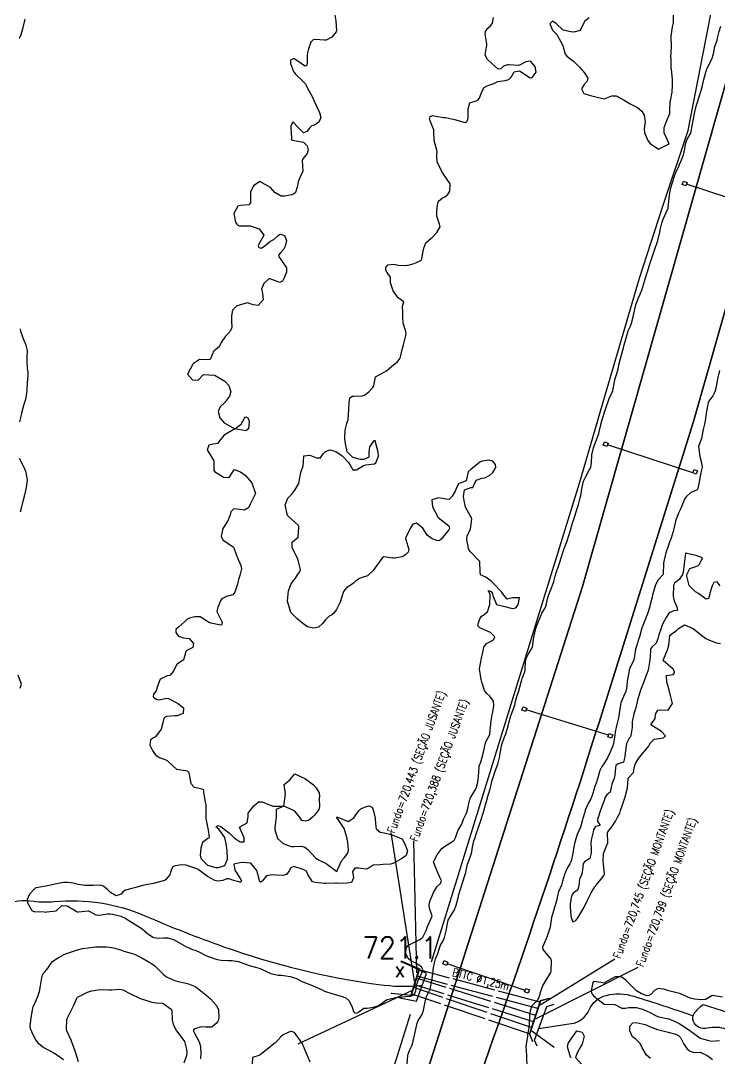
# Model space of a CAD drawing. Header units: metres. Extents: x 318500 to 325275, y 7408834 to 7428799.
# Drawn here: x 321694.6 to 321824.4, y 7416409.9 to 7416602.7 of the extents above; entities that cross this region are included whole.
import ezdxf
from ezdxf.enums import TextEntityAlignment as Align

# ---------------------------------------------------------------- set-up
doc = ezdxf.new("R2010")
doc.units = ezdxf.units.M
doc.header["$MEASUREMENT"] = 0
doc.linetypes.add('CONTINUO', pattern=[0])
doc.linetypes.add('TRACEJADO', pattern=[8.7, 8, -0.7])
for name, color, linetype in [('ALA', 45, 'Continuous'), ('BUEIRO', 151, 'Continuous'), ('Curvas de Nivel 1m', 11, 'Continuous'), ('Divisas', 45, 'Continuous'), ('Hidrografia', 140, 'Continuous'), ('Linha Férrea', 20, 'Continuous'), ('Pontes_Viadutos_Tubos', 190, 'Continuous'), ('Pontos Cotados', 45, 'Continuous'), ('Pórticos', 45, 'Continuous'), ('TEXTO', 45, 'Continuous')]:
    doc.layers.add(name, color=color, linetype=linetype)
doc.styles.add('ROMANS', font='romans', dxfattribs={"height": 0.2})
doc.styles.add('Style-STANDARD', font='STANDARD.shx')

# ---------------------------------------------------------------- blocks, each defined once
blk = doc.blocks.new('ELVTXT_22')
at = {"layer": 'Pontos Cotados', "linetype": 'Continuous', "style": 'Style-STANDARD'}
for s, height, p in [('721.1', 4, (0, 4)), ('x', 3, (0, 0))]:
    blk.add_text(s, height=height, dxfattribs=at).set_placement(p, align=Align.MIDDLE_CENTER)

msp = doc.modelspace()

# ---------------------------------------------------------------- linework, layer by layer
at = {"layer": 'ALA', "linetype": 'CONTINUO'}
for points in [[(321765.27, 7416427.96, 721.95), (321765.26, 7416427.9, 720.43), (321768.57, 7416426.48, 720.5)], [(321768.69, 7416426.5, 723.03), (321765.27, 7416427.96, 721.95)], [(321763.46, 7416421.95, 721.97), (321763.53, 7416422.02, 720.44), (321767.11, 7416421.63, 720.5)], [(321767.18, 7416421.54, 723.03), (321763.46, 7416421.95, 721.97)], [(321791.21, 7416420.64, 722.79), (321792.8, 7416421.05, 722.12)], [(321792.8, 7416421.05, 722.12), (321792.81, 7416421.01, 720.94), (321791.26, 7416420.58, 721)], [(321789.13, 7416414.35, 722.74), (321789.7, 7416413.02, 722.16)], [(321789.7, 7416413.02, 722.16), (321789.72, 7416413.17, 720.93), (321789.21, 7416414.37, 720.93)]]:
    msp.add_polyline3d(points, dxfattribs=at)
at = {"layer": 'BUEIRO', "linetype": 'TRACEJADO', "flags": 128}
for points in [[(321791.1, 7416420.31), (321768.63, 7416426.33)], [(321790.29, 7416417.87), (321768.16, 7416424.77)], [(321790.71, 7416419.13), (321768.27, 7416425.13)], [(321789.54, 7416415.59), (321767.63, 7416423.03)], [(321789.9, 7416416.68), (321767.8, 7416423.57)], [(321789.15, 7416414.41), (321767.27, 7416421.83)]]:
    msp.add_lwpolyline(points, dxfattribs=at)
at = {"layer": 'BUEIRO', "linetype": 'CONTINUO'}
for points in [[(321768.69, 7416426.5, 723.03), (321768.57, 7416426.48, 720.5), (321767.11, 7416421.63, 720.5), (321767.18, 7416421.54, 723.03)], [(321768.69, 7416426.5, 723.03), (321767.18, 7416421.54, 723.03)], [(321789.13, 7416414.35, 722.74), (321791.21, 7416420.64, 722.79)], [(321789.13, 7416414.35, 722.74), (321789.21, 7416414.37, 720.93), (321791.26, 7416420.58, 721), (321791.21, 7416420.64, 722.79)]]:
    msp.add_polyline3d(points, dxfattribs=at)
at = {"layer": 'Curvas de Nivel 1m', "flags": 128}
for points, elevation in [([(321752.93, 7416604.15), (321753.18, 7416602.65), (321753.26, 7416600.78), (321753.23, 7416600.65), (321752.39, 7416599.64), (321751.37, 7416599.08), (321750.99, 7416599.05), (321749.37, 7416599.2), (321748.96, 7416599.11), (321748.53, 7416598.71), (321748.08, 7416597.45), (321747.9, 7416596.72), (321747.83, 7416596.22), (321747.83, 7416594.72), (321747.72, 7416594.3), (321747.3, 7416594.29), (321746.68, 7416594.74), (321745.32, 7416595.65), (321744.73, 7416595.35), (321744.73, 7416594.76), (321745.29, 7416593.28), (321745.64, 7416592.75), (321747.26, 7416591.2), (321747.51, 7416590.98), (321747.63, 7416590.72), (321747.92, 7416590.05), (321748.66, 7416588.71), (321749.21, 7416587.62), (321749.64, 7416586.69), (321750.13, 7416585.63), (321750.35, 7416584.68), (321750.01, 7416583.85), (321749.16, 7416583.29), (321748.71, 7416583.15), (321748.28, 7416582.71), (321747.76, 7416582.1), (321747.14, 7416581.88), (321746.25, 7416582.74), (321745.17, 7416583.9), (321744.8, 7416583.11), (321744.8, 7416582.76), (321744.94, 7416580.93), (321744.92, 7416580.75), (321744.93, 7416580.56), (321745.12, 7416580.49), (321745.43, 7416580.44), (321747.11, 7416580.1), (321747.84, 7416579.45), (321747.99, 7416578.72), (321747.82, 7416577.99), (321747.08, 7416577.11), (321746.93, 7416576.88), (321746.92, 7416576.73), (321747.04, 7416574.73), (321746.38, 7416573.39), (321746.18, 7416572.74), (321745.97, 7416571.77), (321745.68, 7416570.74), (321745.3, 7416570.43), (321744.98, 7416570.36), (321743.65, 7416570.09), (321742.98, 7416570.11), (321741.81, 7416570.79), (321741, 7416571.72), (321739.02, 7416572.83), (321737.84, 7416572.02), (321737.29, 7416570.86), (321737.29, 7416570.55), (321737.27, 7416568.86), (321736.96, 7416568.45), (321735.46, 7416568.37), (321734.95, 7416568.2), (321734.19, 7416566.89), (321734.52, 7416565.28), (321734.74, 7416564.88), (321734.91, 7416564.67), (321735.2, 7416564.58), (321736.91, 7416564.57), (321737.21, 7416564.55), (321738.9, 7416564.01), (321739.74, 7416562.82), (321738.86, 7416561.18), (321738.71, 7416560.83), (321738.86, 7416560.56), (321739.28, 7416560.4), (321739.89, 7416560.81), (321740.87, 7416561.65), (321741.62, 7416562.04), (321742.41, 7416562.78), (321742.7, 7416562.97), (321742.88, 7416563), (321743.58, 7416562.77), (321743.98, 7416561.87), (321743.71, 7416560.77), (321743.43, 7416560.19), (321742.84, 7416559.54), (321742.49, 7416559.12), (321742.62, 7416558.78), (321742.83, 7416558.52), (321743.99, 7416556.76), (321743.97, 7416555.94), (321743.48, 7416554.77), (321743.26, 7416554.28), (321742.77, 7416554.05), (321740.78, 7416554.8), (321739.75, 7416553.83), (321739.32, 7416552.82), (321739.52, 7416552.04), (321739.65, 7416550.82), (321738.71, 7416549.78), (321737.78, 7416549.92), (321736.71, 7416550.27), (321735.64, 7416549.94), (321734.71, 7416549.64), (321733.95, 7416548.89), (321733.73, 7416547.85), (321733.79, 7416546.89), (321733.83, 7416545.71), (321733.47, 7416544.9), (321732.63, 7416544.07), (321731.86, 7416542.92), (321731.45, 7416542.09), (321730.6, 7416541.41), (321730.35, 7416541.19), (321730.27, 7416540.94), (321729.79, 7416539.73), (321728.57, 7416539.7), (321727.82, 7416539.72), (321726.7, 7416538.99), (321726.56, 7416538.85), (321725.61, 7416537), (321726.52, 7416535.98), (321727.59, 7416535.91), (321728.54, 7416536.96), (321730.54, 7416536.8), (321730.74, 7416536.74), (321732.52, 7416535.74), (321733.29, 7416534.9), (321733.63, 7416533.76), (321733.41, 7416532.9), (321732.47, 7416531.67), (321731.65, 7416530.92), (321731.28, 7416530.1), (321731.62, 7416528.92), (321732.42, 7416527.98), (321734.4, 7416526.88), (321735.58, 7416527.7), (321736.16, 7416528.86), (321736.27, 7416529.03), (321736.43, 7416529.09), (321736.86, 7416528.85), (321737.03, 7416528.24), (321736.89, 7416526.85), (321736.4, 7416526.46), (321734.4, 7416526.88), (321732.39, 7416525.67), (321731.75, 7416524.92), (321731.15, 7416524.14), (321730.37, 7416523.98), (321729.52, 7416523.79), (321729.22, 7416522.95), (321730.32, 7416521.24), (321730.47, 7416520.94), (321730.48, 7416519.12), (321730.58, 7416518.94), (321732.28, 7416517.87), (321733.34, 7416517.84), (321734, 7416518.88), (321734.3, 7416519.28), (321735.41, 7416518.87), (321736.29, 7416518.24), (321737.55, 7416516.84), (321738.24, 7416514.83), (321737.25, 7416512.84), (321736.89, 7416512.17), (321736.2, 7416511.74), (321735.23, 7416511.84), (321734.21, 7416511.96), (321733.64, 7416511.45), (321733.52, 7416510.89), (321733.17, 7416509.9), (321732.49, 7416508.91), (321732.15, 7416508.34), (321731.81, 7416506.92), (321732.13, 7416506.21), (321734.11, 7416504.88), (321734.88, 7416502.87), (321735.49, 7416501.44), (321735.59, 7416500.86), (321735.31, 7416499.59), (321735.08, 7416498.87), (321734.87, 7416498.02), (321734.52, 7416496.87), (321734.36, 7416496.51), (321733.99, 7416495.98), (321732.82, 7416495.73), (321731.98, 7416495.25), (321731.72, 7416494.91), (321731.2, 7416493.69), (321731.05, 7416492.92), (321731.92, 7416491.2), (321732.03, 7416490.91), (321731.91, 7416490.36), (321731.45, 7416490.45), (321729.92, 7416490.75), (321729.51, 7416490.94), (321727.93, 7416491.94), (321726.96, 7416491.95), (321725.93, 7416491.69), (321725.48, 7416491.44), (321725.04, 7416491), (321723.91, 7416490.01), (321723.39, 7416489.54), (321723.41, 7416489.02), (321723.89, 7416488.33), (321724.87, 7416488.02), (321725.88, 7416487.9), (321726.71, 7416486.98), (321726.59, 7416486.25), (321725.85, 7416485.88), (321725.28, 7416485.56), (321725.15, 7416485), (321724.87, 7416483.96), (321723.82, 7416483.23), (321723.56, 7416483.01), (321723.01, 7416481.81), (321722.3, 7416481.03), (321721.88, 7416480.95), (321721.79, 7416480.94), (321720.5, 7416480.34), (321719.99, 7416479.07), (321719.75, 7416478.18), (321719.26, 7416477.56), (321719.23, 7416477.08), (321719.73, 7416476.64), (321720.27, 7416476.53), (321721.74, 7416476.82), (321722.03, 7416476.74), (321723.72, 7416475.87), (321724.86, 7416475), (321724.75, 7416473.95), (321723.69, 7416473.54), (321723.2, 7416473.5), (321721.69, 7416473.39), (321721.41, 7416473.31), (321721.16, 7416473.05), (321721.09, 7416472.46), (321720.7, 7416471.05), (321719.64, 7416469.65), (321719.29, 7416469.42), (321718.71, 7416469.08), (321718.61, 7416468.08), (321719.07, 7416467.08), (321719.59, 7416466.35), (321720.32, 7416465.79), (321721.58, 7416465.34), (321721.78, 7416465.24), (321721.98, 7416465.03), (321723.56, 7416463.61), (321725.19, 7416463.36), (321725.55, 7416463.28), (321725.82, 7416462.99), (321725.92, 7416462.61), (321726.19, 7416460.98), (321726.83, 7416460.28), (321727.51, 7416460.16), (321728.47, 7416459.91), (321728.62, 7416458.94), (321728.86, 7416457.56), (321729, 7416456.94), (321729.01, 7416455.37), (321728.97, 7416454.94), (321728.98, 7416454.48), (321729.28, 7416452.93), (321729.41, 7416452.27), (321729.59, 7416450.93), (321729.52, 7416450.79), (321729.39, 7416450.72), (321728.35, 7416449.97), (321728.04, 7416448.95), (321727.95, 7416447.56), (321728.13, 7416446.95), (321729.32, 7416445.8), (321730.87, 7416445.36), (321731.32, 7416445.36), (321732.51, 7416445.71), (321733.04, 7416446.88), (321732.97, 7416448.5), (321732.91, 7416448.89), (321732.85, 7416449.41), (321732.53, 7416450.89), (321731.41, 7416452.44), (321730.87, 7416452.92), (321731.19, 7416453.14), (321731.42, 7416453.1), (321731.57, 7416453.05), (321731.86, 7416452.9), (321733.4, 7416451.73), (321734.27, 7416450.87), (321735.38, 7416450.11), (321736.09, 7416450.13), (321736.1, 7416450.84), (321735.41, 7416452.42), (321735.22, 7416452.85), (321735.42, 7416452.96), (321736.65, 7416453.62), (321736.83, 7416454.84), (321736.83, 7416455.45), (321737.46, 7416456.24), (321737.75, 7416456.54), (321737.94, 7416456.82), (321738.77, 7416457.52), (321739.48, 7416457.55), (321741.47, 7416456.77), (321743.47, 7416456.75), (321743.71, 7416458.53), (321743.74, 7416458.75), (321743.77, 7416459.02), (321743.52, 7416460.75), (321744.63, 7416461.63), (321745.55, 7416462.72), (321747.54, 7416461.83), (321748.97, 7416460.68), (321749.51, 7416460.12), (321750.08, 7416459.23), (321750.1, 7416458.66), (321750.07, 7416458.08), (321750.1, 7416456.66), (321750.02, 7416456.1), (321749.45, 7416455.39), (321749.1, 7416455.02), (321748.81, 7416454.68), (321748.05, 7416454.06), (321747.43, 7416453.96), (321746.84, 7416454.1), (321746.47, 7416454.7), (321745.46, 7416455.86), (321743.47, 7416456.75), (321742.09, 7416456.14), (321742.04, 7416454.76), (321742.02, 7416454.18), (321741.81, 7416452.77), (321741.8, 7416452.38), (321742.31, 7416450.76), (321743.38, 7416449.79), (321744.83, 7416449.26), (321745.37, 7416449.24), (321746.76, 7416449.31), (321747.37, 7416449.11), (321747.95, 7416448.68), (321749.34, 7416447.15), (321749.61, 7416446.93), (321750.18, 7416446.66), (321751.33, 7416446.06), (321753.31, 7416444.61), (321753.93, 7416446), (321754.22, 7416446.6), (321754.76, 7416447.18), (321755.35, 7416447.98), (321755.5, 7416448.59), (321755.38, 7416450.07), (321755.28, 7416450.59), (321755.26, 7416450.73), (321754.68, 7416452.6), (321753.44, 7416454.43), (321753.35, 7416454.52), (321753.29, 7416454.61), (321753.35, 7416454.71), (321753.44, 7416454.71), (321753.64, 7416454.61), (321755.43, 7416453.89), (321756.47, 7416454.57), (321756.87, 7416455.14), (321757.46, 7416455.95), (321757.78, 7416456.24), (321758.45, 7416456.55), (321759.22, 7416456.78), (321759.47, 7416456.74), (321759.93, 7416456.53), (321760.18, 7416455.81), (321760.45, 7416454.52), (321760.51, 7416453.44), (321760.67, 7416452.52), (321761.41, 7416451.9), (321762.13, 7416451.77), (321763.41, 7416451.5), (321764.98, 7416450.87), (321765.39, 7416450.66), (321765.61, 7416450.45), (321765.94, 7416449.89), (321766.45, 7416448.44), (321766.23, 7416447.56), (321765.34, 7416446.94), (321764.45, 7416446.46), (321763.73, 7416446.08), (321763.33, 7416445.98), (321761.96, 7416445.88), (321761.33, 7416445.86), (321760.09, 7416445.76), (321759.32, 7416445.27), (321758.82, 7416445.04), (321757.32, 7416445.25), (321756.65, 7416445.24), (321756.25, 7416444.58), (321756.42, 7416443.44), (321756.08, 7416442.58), (321755.28, 7416442.42), (321753.5, 7416442.39), (321753.28, 7416442.42), (321753.1, 7416442.44), (321751.28, 7416442.38), (321751.02, 7416442.38), (321749.28, 7416442.53), (321748.8, 7416442.67), (321747.96, 7416444.03), (321747.69, 7416444.69), (321747.31, 7416444.85), (321747.06, 7416444.95), (321745.32, 7416445.55), (321744.77, 7416445.27), (321744.46, 7416444.73), (321744, 7416444.04), (321743.3, 7416443.84), (321742.13, 7416443.93), (321741.3, 7416444), (321740.26, 7416443.82), (321739.45, 7416442.8), (321739.28, 7416442.66), (321739.13, 7416442.65), (321738.99, 7416442.8), (321738.93, 7416443.16), (321738.44, 7416444.81), (321737.33, 7416446.17), (321735.89, 7416446.29), (321735.33, 7416446.23), (321734.21, 7416445.99), (321734.36, 7416444.86), (321735.29, 7416443.41), (321735.62, 7416442.85), (321735.48, 7416442.64), (321735.28, 7416442.65), (321735.12, 7416442.69), (321734.35, 7416442.86), (321733.29, 7416443.24), (321732.92, 7416443.25), (321732.13, 7416442.9), (321731.28, 7416442.81), (321730.68, 7416442.92), (321729.29, 7416443.7), (321727.54, 7416444.96), (321727.31, 7416445.09), (321727.11, 7416445.16), (321725.32, 7416445.75), (321724.5, 7416445.82), (321723.32, 7416445.65), (321722.84, 7416445.5), (321722.63, 7416445.02), (321722.32, 7416444), (321721.49, 7416443.04), (321721.28, 7416442.91), (321721.09, 7416442.86), (321719.27, 7416442.36), (321718.19, 7416442.16), (321717.27, 7416442.01), (321715.72, 7416441.57), (321715.26, 7416441.43), (321714.08, 7416441.14), (321713.58, 7416440.82), (321713.25, 7416440.39), (321712.33, 7416440.07), (321711.25, 7416440.68), (321710.76, 7416441.18), (321709.97, 7416441.89), (321709.27, 7416442.06), (321708.07, 7416442.02), (321707.27, 7416442), (321706.49, 7416442.02), (321705.27, 7416442.19), (321704.42, 7416442.42), (321703.27, 7416442.59), (321702.52, 7416442.54), (321701.27, 7416442.32), (321700.46, 7416442.13), (321699.27, 7416441.85), (321697.45, 7416441.55), (321697.26, 7416441.48), (321697.13, 7416441.36), (321696.25, 7416440.37), (321695.76, 7416439.38), (321695.83, 7416438.77), (321696.67, 7416437.37), (321697, 7416437.17), (321697.2, 7416437.14), (321698.94, 7416437.08), (321699.2, 7416437.07), (321699.44, 7416437.09), (321701.2, 7416437.31), (321702.22, 7416438.29), (321703.21, 7416438.25), (321704.87, 7416437.26), (321705.07, 7416437.12), (321705.2, 7416437.11), (321705.33, 7416437.12), (321706.53, 7416437.24), (321707.13, 7416437.3), (321707.2, 7416437.29), (321707.29, 7416437.23), (321708.53, 7416436.55), (321709.19, 7416436.5), (321710.73, 7416436.71), (321711.2, 7416436.74), (321711.68, 7416436.68), (321713.19, 7416436.29), (321713.99, 7416435.94), (321715.18, 7416435.17), (321715.21, 7416435.15), (321715.28, 7416435.12), (321717.16, 7416433.95), (321718.17, 7416433.08), (321719.14, 7416432.43), (321719.97, 7416432.22), (321721.14, 7416432.27), (321721.92, 7416432.25), (321723.13, 7416431.92), (321724.72, 7416430.99), (321725.12, 7416430.72), (321726.3, 7416430.16), (321727.11, 7416429.9), (321727.8, 7416429.64), (321729.1, 7416428.93), (321731.09, 7416428.24), (321731.87, 7416428.11), (321733.09, 7416428.08), (321733.91, 7416428.04), (321735.09, 7416427.87), (321736.57, 7416427.35), (321737.07, 7416427.15), (321738.22, 7416426.81), (321739.07, 7416426.58), (321739.46, 7416426.39), (321741.05, 7416425.64), (321742.44, 7416425.36), (321743.05, 7416425.34), (321744.68, 7416425.09), (321745.04, 7416425), (321745.82, 7416424.71), (321746.62, 7416424.28), (321747.03, 7416424.09), (321747.99, 7416423.72), (321749.03, 7416423.31), (321749.48, 7416423.12), (321750.46, 7416422.65), (321751.02, 7416422.37), (321751.43, 7416422.22), (321753.01, 7416421.73), (321754.14, 7416421.46), (321755, 7416421.16), (321755.65, 7416420.58), (321756.17, 7416419.37), (321756.41, 7416418.57), (321756.71, 7416418.32), (321756.96, 7416418.29), (321757.41, 7416418.55), (321758.33, 7416419.18), (321758.97, 7416419.22), (321760.12, 7416419.37), (321760.98, 7416419.65), (321761.53, 7416419.96), (321762.17, 7416420.49), (321762.69, 7416420.79), (321763, 7416420.88), (321764.29, 7416421.18), (321765, 7416421.28), (321766.07, 7416421.37), (321767, 7416421.41), (321767.73, 7416421.7), (321767.99, 7416422.42), (321768.12, 7416423.33), (321768.47, 7416424.41), (321769.06, 7416425.58), (321769.29, 7416426.4), (321769.08, 7416426.91), (321767.88, 7416427.63), (321767.09, 7416428.02), (321766.57, 7416428.44), (321766.18, 7416429.37), (321766.23, 7416430.44), (321766.64, 7416430.92), (321767.13, 7416431.15), (321768.64, 7416431.9), (321769.15, 7416432.21), (321769.32, 7416432.4), (321769.92, 7416433.64), (321770.19, 7416434.38), (321771.02, 7416436.19), (321771.07, 7416436.37), (321770.56, 7416437.72), (321770.5, 7416438.38), (321770.59, 7416439.03), (321771.19, 7416440.37), (321771.26, 7416440.57), (321771.9, 7416441.74), (321772.61, 7416442.36), (321772.79, 7416442.85), (321772.13, 7416444.36), (321771.34, 7416446.23), (321771.31, 7416446.37), (321771.34, 7416446.53), (321772, 7416447.72), (321772.45, 7416448.36), (321772.87, 7416448.85), (321773.37, 7416449.24), (321775.02, 7416450.33), (321775.23, 7416450.49), (321775.4, 7416450.83), (321775.75, 7416451.98), (321775.9, 7416452.31), (321776.54, 7416453.42), (321776.89, 7416454.31), (321777.05, 7416454.71), (321777.46, 7416455.46), (321777.7, 7416456.3), (321777.98, 7416457.81), (321778.17, 7416458.29), (321779.12, 7416459.87), (321779.32, 7416460.27), (321779.54, 7416461.23), (321779.65, 7416462.27), (321779.76, 7416464.08), (321779.81, 7416464.27), (321780.05, 7416464.73), (321780.46, 7416466.26), (321780.71, 7416467.34), (321780.88, 7416468.25), (321781.06, 7416468.83), (321781.65, 7416469.8), (321781.75, 7416470.15), (321781.76, 7416470.24), (321781.95, 7416471.96), (321781.98, 7416472.24), (321782.23, 7416473.71), (321782.34, 7416474.23), (321782.52, 7416475.44), (321782.47, 7416476.23), (321781.75, 7416477.2), (321781.19, 7416477.68), (321780.79, 7416478.25), (321780.27, 7416479.78), (321780.15, 7416480.26), (321779.82, 7416482.27), (321780.24, 7416484.26), (321780.5, 7416485.62), (321780.65, 7416486.26), (321781.14, 7416486.99), (321781.89, 7416487.34), (321782.45, 7416487.67), (321782.68, 7416488.23), (321781.91, 7416489.02), (321781.03, 7416489.37), (321779.92, 7416489.91), (321779.71, 7416490.06), (321779.57, 7416490.28), (321779.59, 7416490.61), (321779.94, 7416491.56), (321780.19, 7416492.02), (321780.56, 7416492.26), (321781.34, 7416492.87), (321781.79, 7416494.24), (321781.83, 7416496.07), (321781.77, 7416496.24), (321781.43, 7416496.82), (321782.01, 7416496.64), (321782.29, 7416496.24), (321782.33, 7416495.9), (321782.99, 7416494.23), (321783.98, 7416493.96), (321784.31, 7416493.88), (321785.97, 7416493.45), (321786.58, 7416493.57), (321787.04, 7416494.17), (321787.27, 7416495.45), (321785.99, 7416495.45), (321785.02, 7416495.23), (321784.21, 7416496.22), (321784, 7416496.5), (321782.3, 7416498.24), (321782.03, 7416498.52), (321781.01, 7416499.29), (321780.05, 7416499.73), (321779.99, 7416500.27), (321779.92, 7416502.11), (321779.84, 7416502.27), (321778.11, 7416504.08), (321777.94, 7416504.3), (321777.82, 7416504.6), (321777.5, 7416506.31), (321777.56, 7416506.89), (321778.16, 7416508.3), (321778.41, 7416510.07), (321778.38, 7416510.3), (321778.19, 7416510.63), (321777.27, 7416512.31), (321777, 7416513.55), (321776.89, 7416514.31), (321777.07, 7416515.5), (321778.26, 7416515.93), (321778.58, 7416515.98), (321778.75, 7416516.29), (321779.24, 7416517.33), (321780.29, 7416517.68), (321780.83, 7416517.72), (321781.75, 7416518.25), (321782.3, 7416518.72), (321782.9, 7416519.65), (321782.81, 7416520.24), (321782.33, 7416520.87), (321781.52, 7416521.06), (321780.33, 7416520.85), (321779.92, 7416520.69), (321779.46, 7416520.28), (321778.31, 7416519.36), (321777.75, 7416518.86), (321777.63, 7416518.31), (321777.39, 7416517.2), (321776.28, 7416516.78), (321775.97, 7416516.62), (321775.78, 7416516.33), (321775.32, 7416515.27), (321774.77, 7416514.34), (321774.23, 7416513.75), (321773.66, 7416513.79), (321772.24, 7416514.06), (321770.99, 7416513.64), (321771.13, 7416512.39), (321772.19, 7416510.38), (321774.17, 7416508.84), (321774.26, 7416508.35), (321774.16, 7416508.1), (321772.73, 7416506.37), (321772.44, 7416506.08), (321772.13, 7416506.02), (321771.08, 7416506.39), (321770.15, 7416507.11), (321769.64, 7416507.89), (321769.3, 7416508.41), (321768.17, 7416509.34), (321767.46, 7416509.15), (321767.04, 7416508.45), (321766.14, 7416506.67), (321766.07, 7416506.53), (321766.07, 7416506.46), (321766.14, 7416506.27), (321766.72, 7416504.45), (321766.62, 7416503.94), (321766.09, 7416503.44), (321765.47, 7416503.09), (321764.08, 7416502.8), (321763.74, 7416502.84), (321762.09, 7416503.06), (321761.76, 7416502.84), (321761.51, 7416502.52), (321760.06, 7416500.54), (321759.05, 7416499.54), (321758.04, 7416499.21), (321757.55, 7416499.06), (321756.8, 7416498.58), (321756.44, 7416498.17), (321756.02, 7416497.88), (321755.22, 7416497.39), (321754.59, 7416496.61), (321753.98, 7416494.62), (321753.3, 7416493.28), (321752.78, 7416492.63), (321752.32, 7416492.26), (321751.94, 7416492.02), (321751.24, 7416491.34), (321750.7, 7416490.66), (321749.91, 7416490.01), (321749.03, 7416489.8), (321747.91, 7416490.09), (321747, 7416490.71), (321745.93, 7416491.59), (321744.76, 7416492.74), (321744.29, 7416494.43), (321744.19, 7416494.75), (321744.16, 7416494.92), (321744.35, 7416496.74), (321744.8, 7416497.96), (321745.35, 7416498.73), (321745.63, 7416499.13), (321746.04, 7416499.7), (321746.47, 7416500.3), (321746.59, 7416500.71), (321746.08, 7416502.72), (321745.04, 7416504.74), (321745.06, 7416505.8), (321746.14, 7416506.72), (321746.27, 7416508.6), (321746.25, 7416508.72), (321746.16, 7416508.93), (321744.19, 7416510.75), (321743.76, 7416512.76), (321744.23, 7416513.97), (321744.97, 7416514.74), (321745.55, 7416515.43), (321746.27, 7416516.72), (321746.56, 7416518.46), (321746.62, 7416518.72), (321747.06, 7416519.96), (321747.14, 7416520.71), (321747.19, 7416521.86), (321748.34, 7416521.95), (321749.57, 7416521.44), (321750.33, 7416521.48), (321750.79, 7416522.22), (321751.25, 7416522.66), (321752.06, 7416522.94), (321752.35, 7416522.92), (321753.14, 7416522.63), (321754.34, 7416521.81), (321755.53, 7416520.6), (321755.84, 7416520.12), (321756.31, 7416519.26), (321756.98, 7416519.26), (321758.31, 7416520.03), (321758.71, 7416520.16), (321760.32, 7416520.36), (321760.56, 7416520.54), (321761.07, 7416521.8), (321761.03, 7416522.53), (321760.55, 7416524.36), (321760.52, 7416524.54), (321760.47, 7416524.63), (321760.38, 7416524.64), (321760.3, 7416524.62), (321760.12, 7416524.54), (321759.4, 7416523.51), (321759.3, 7416522.55), (321759.3, 7416521.58), (321758.33, 7416521.18), (321757.72, 7416521.17), (321756.33, 7416521.52), (321755.28, 7416522.61), (321754.94, 7416524.04), (321754.91, 7416524.61), (321754.85, 7416525.08), (321754.86, 7416526.61), (321755.19, 7416527.84), (321755.44, 7416528.6), (321755.52, 7416529.53), (321755.55, 7416530.6), (321755.64, 7416531.77), (321755.74, 7416532.6), (321756.18, 7416532.9), (321756.49, 7416532.94), (321758.09, 7416532.96), (321758.49, 7416533.09), (321759.3, 7416533.75), (321760.04, 7416534.54), (321760.2, 7416534.86), (321760.54, 7416536.54), (321762.55, 7416537.63), (321763.56, 7416538.5), (321764.14, 7416538.91), (321764.57, 7416539.23), (321765.09, 7416539.97), (321765.24, 7416540.47), (321765.5, 7416541.58), (321765.73, 7416542.47), (321765.88, 7416543.21), (321766.23, 7416544.46), (321766.17, 7416544.94), (321765.66, 7416546.47), (321765.58, 7416547.58), (321765.62, 7416548.47), (321765.53, 7416549.65), (321765.76, 7416550.47), (321764.73, 7416551.22), (321763.83, 7416552.49), (321763.29, 7416553.98), (321763.28, 7416554.5), (321763.32, 7416555.03), (321762.79, 7416555.71), (321762.48, 7416556.2), (321762.43, 7416556.52), (321762.47, 7416556.85), (321762.81, 7416557.33), (321763.85, 7416557.46), (321764.81, 7416557.26), (321766.08, 7416557.2), (321766.81, 7416557.31), (321767.68, 7416557.58), (321768.82, 7416558.07), (321769.05, 7416558.2), (321769.12, 7416558.43), (321769.39, 7416559.89), (321769.49, 7416560.42), (321769.88, 7416561.41), (321770.88, 7416562.28), (321771.06, 7416562.41), (321771.93, 7416563.36), (321772.52, 7416564.39), (321772.44, 7416564.87), (321771.91, 7416566.4), (321771.9, 7416567.35), (321772.05, 7416568.39), (321772.21, 7416569.15), (321772.98, 7416569.77), (321773.4, 7416569.96), (321773.94, 7416570.37), (321774.36, 7416571), (321774.39, 7416572.36), (321773.85, 7416573.19), (321773.04, 7416574.38), (321772, 7416576.4), (321771.9, 7416577.59), (321772, 7416578.4), (321771.78, 7416579.08), (321771.43, 7416580.41), (321771.38, 7416582.17), (321771.35, 7416582.41), (321771.16, 7416582.85), (321770.58, 7416584.42), (321770.71, 7416584.89), (321771.19, 7416585.1), (321771.76, 7416584.98), (321773.18, 7416584.72), (321773.5, 7416584.69), (321775.18, 7416584.35), (321777.17, 7416583.78), (321777.51, 7416583.99), (321777.66, 7416584.32), (321777.74, 7416584.87), (321777.74, 7416586.32), (321778.07, 7416587.46), (321779.22, 7416587.83), (321779.57, 7416587.95), (321779.87, 7416588.29), (321780.2, 7416589.33), (321780.72, 7416590.28), (321781.26, 7416590.56), (321782.51, 7416591.01), (321783.27, 7416591.37), (321784.61, 7416591.57), (321785.28, 7416591.77), (321785.73, 7416592.21), (321786.32, 7416593.18), (321787.3, 7416593.36), (321789.05, 7416592.17), (321789.28, 7416592.06), (321789.65, 7416592.16), (321790.35, 7416593.1), (321790.17, 7416594.16), (321789.33, 7416595.18), (321788.48, 7416595.02), (321787.31, 7416594.41), (321787.12, 7416594.38), (321785.31, 7416594.5), (321785.05, 7416594.49), (321784.29, 7416594.24), (321783.82, 7416593.73), (321783.3, 7416593.66), (321782.72, 7416594.26), (321781.33, 7416595.5), (321780.88, 7416596.28), (321781.2, 7416598.12), (321781.24, 7416598.27), (321781.23, 7416598.41), (321780.89, 7416600.28), (321780.96, 7416600.71), (321781.41, 7416601.28), (321781.92, 7416601.76), (321782.27, 7416602.26), (321782.43, 7416603.26)], 722), ([(321800.22, 7416603.23), (321799.43, 7416602.6), (321799.14, 7416602.03), (321798.58, 7416600.87), (321797.4, 7416600.58), (321796.84, 7416600.62), (321795.4, 7416600.93), (321794.15, 7416602.1), (321793.43, 7416602.61), (321792.92, 7416602.12), (321793.4, 7416600.95), (321794.2, 7416600.1), (321795.36, 7416598.09), (321795.74, 7416596.48), (321796.1, 7416596.08), (321797.33, 7416595.18), (321798.46, 7416594.04), (321799.3, 7416593.07), (321800, 7416592.02), (321799.87, 7416591.43), (321799.27, 7416590.83), (321798.8, 7416590.04), (321799.25, 7416589.17), (321800.49, 7416588.77), (321801.24, 7416588.58), (321803.02, 7416588.2), (321803.23, 7416588.23), (321804.44, 7416588.76), (321805.24, 7416588.7), (321806.73, 7416587.93), (321807.23, 7416587.61), (321807.95, 7416587.19), (321809.21, 7416586.55), (321810.01, 7416585.89), (321810.46, 7416585.15), (321810.66, 7416583.88), (321810.47, 7416582.57), (321810.52, 7416581.88), (321811.13, 7416580.46), (321811.54, 7416579.87), (321813.11, 7416578.85), (321815.12, 7416579.82), (321814.18, 7416581.83), (321814.15, 7416582.85), (321814.56, 7416583.83), (321815.2, 7416585.45), (321815.25, 7416585.82), (321815.31, 7416587.74), (321815.32, 7416587.82), (321815.65, 7416589.42), (321815.68, 7416589.81), (321815.71, 7416590.26), (321815.74, 7416591.81), (321815.52, 7416593.61), (321815.49, 7416593.82), (321815.44, 7416595.72), (321815.43, 7416595.82), (321815.43, 7416595.91), (321815.54, 7416597.82), (321815.48, 7416599.73), (321815.48, 7416599.82), (321815.69, 7416601.55), (321815.76, 7416601.81), (321815.9, 7416602.29), (321815.89, 7416603.81)], 722), ([(321694.35, 7416599.43), (321694.67, 7416600.13), (321695.04, 7416601.42), (321695.41, 7416602.98)], 722), ([(321766.4, 7416408.87), (321766.56, 7416410.43), (321766.61, 7416410.68), (321766.87, 7416411.33), (321767.22, 7416412.09), (321767.34, 7416412.42), (321767.53, 7416413.06), (321767.84, 7416414.42), (321768.02, 7416415.32), (321768.26, 7416416.41), (321768.45, 7416416.9), (321768.96, 7416417.63), (321769.24, 7416418.13), (321769.32, 7416418.39), (321769.43, 7416418.85), (321769.73, 7416420.39), (321769.99, 7416421.4), (321770.5, 7416422.38), (321770.66, 7416422.74), (321771.01, 7416424.37), (321771.05, 7416424.69), (321771.22, 7416426.22), (321771.24, 7416426.37), (321771.55, 7416427.91), (321771.69, 7416428.36), (321772.08, 7416429.39), (321772.39, 7416430.36), (321772.59, 7416430.9), (321773.14, 7416431.82), (321773.36, 7416432.35), (321773.69, 7416433.82), (321773.76, 7416434.34), (321774.01, 7416435.53), (321774.47, 7416436.33), (321775.22, 7416437.45), (321775.54, 7416438.32), (321775.86, 7416439.71), (321775.99, 7416440.31), (321776.3, 7416441.33), (321776.63, 7416442.3), (321777.26, 7416444.24), (321777.27, 7416444.29), (321777.28, 7416444.32), (321777.31, 7416444.48), (321777.64, 7416445.98), (321777.74, 7416446.29), (321778.17, 7416447.47), (321778.4, 7416448.28), (321778.55, 7416449.1), (321778.82, 7416450.28), (321778.96, 7416450.71), (321779.42, 7416452.13), (321779.45, 7416452.24), (321779.46, 7416452.27), (321779.97, 7416453.73), (321780.13, 7416454.26), (321780.44, 7416455.24), (321780.75, 7416456.25), (321780.9, 7416456.82), (321781.31, 7416458.24), (321781.35, 7416458.4), (321781.51, 7416458.96), (321781.81, 7416459.96), (321781.88, 7416460.24), (321782.22, 7416461.56), (321782.42, 7416462.23), (321782.72, 7416463.07), (321783.16, 7416464.22), (321783.26, 7416464.55), (321783.61, 7416466.06), (321783.64, 7416466.19), (321783.64, 7416466.22), (321783.65, 7416466.26), (321784, 7416468.21), (321784.44, 7416469.42), (321784.76, 7416470.2), (321785.15, 7416471.67), (321785.29, 7416472.2), (321785.7, 7416473.51), (321785.94, 7416474.19), (321786.39, 7416475.52), (321786.54, 7416476.18), (321786.79, 7416477.14), (321787.13, 7416478.17), (321787.66, 7416480.03), (321787.69, 7416480.16), (321787.71, 7416480.24), (321787.79, 7416480.46), (321788.25, 7416481.72), (321788.32, 7416482.15), (321788.37, 7416483.62), (321788.5, 7416484.15), (321788.96, 7416485.04), (321789.64, 7416486.14), (321789.7, 7416486.31), (321789.89, 7416487.74), (321789.93, 7416488.11), (321789.93, 7416488.14), (321790.32, 7416489.74), (321790.46, 7416490.13), (321790.84, 7416491.03), (321791.23, 7416492.12), (321791.46, 7416492.61), (321791.97, 7416493.5), (321792.16, 7416493.93), (321792.21, 7416494.11), (321792.56, 7416495.54), (321792.73, 7416496.1), (321793.25, 7416497.32), (321793.55, 7416498.09), (321793.66, 7416498.46), (321794.06, 7416499.95), (321794.08, 7416500.05), (321794.09, 7416500.08), (321794.61, 7416501.55), (321794.78, 7416502.07), (321795.07, 7416503.1), (321795.38, 7416504.07), (321795.59, 7416504.59), (321796.14, 7416506.06), (321796.75, 7416508.05), (321797.09, 7416509.13), (321797.39, 7416510.04), (321797.59, 7416510.65), (321798, 7416512.03), (321798.23, 7416512.79), (321798.57, 7416514.03), (321798.65, 7416514.43), (321798.92, 7416516.02), (321799.19, 7416517.11), (321799.58, 7416518.01), (321800.31, 7416519.29), (321800.55, 7416519.76), (321800.6, 7416520), (321800.7, 7416521.65), (321800.74, 7416522), (321801.06, 7416523.3), (321801.29, 7416523.99), (321801.58, 7416524.8), (321802.01, 7416525.98), (321802.1, 7416526.29), (321802.43, 7416527.82), (321802.47, 7416527.98), (321802.94, 7416529.49), (321803.09, 7416529.97), (321803.39, 7416530.88), (321803.73, 7416531.96), (321803.95, 7416532.5), (321804.51, 7416533.68), (321804.6, 7416533.86), (321804.62, 7416533.95), (321804.92, 7416535.56), (321805.01, 7416535.95), (321805.35, 7416537.15), (321805.59, 7416537.94), (321805.77, 7416538.74), (321806.03, 7416539.94), (321806.16, 7416540.38), (321806.6, 7416541.93), (321806.6, 7416541.95), (321806.62, 7416542.03), (321807.14, 7416543.92), (321807.5, 7416545.07), (321807.89, 7416545.91), (321808.12, 7416546.47), (321808.47, 7416547.9), (321808.71, 7416549.09), (321808.91, 7416549.9), (321809.41, 7416551.22), (321809.68, 7416551.89), (321809.99, 7416552.65), (321810.42, 7416553.88), (321810.79, 7416555.1), (321810.95, 7416555.72), (321810.99, 7416555.87), (321811.44, 7416557.25), (321811.64, 7416557.86), (321811.92, 7416558.78), (321812.3, 7416559.86), (321812.45, 7416560.27), (321812.88, 7416561.46), (321812.99, 7416561.85), (321813.36, 7416563.39), (321813.45, 7416563.84), (321813.72, 7416565.04), (321814, 7416565.83), (321814.85, 7416567.71), (321814.89, 7416567.82), (321814.9, 7416567.88), (321814.97, 7416568.51), (321815.09, 7416569.72), (321815.09, 7416569.82), (321815.36, 7416571.47), (321815.46, 7416571.81), (321815.66, 7416572.45), (321816.06, 7416573.8), (321816.35, 7416574.5), (321816.94, 7416575.79), (321816.98, 7416575.88), (321817.07, 7416576.07), (321817.59, 7416577.29), (321817.75, 7416577.78), (321817.99, 7416578.9), (321818.14, 7416579.78), (321818.37, 7416580.54), (321819.15, 7416581.77), (321819.41, 7416583.53), (321819.47, 7416583.77), (321819.57, 7416584.15), (321819.88, 7416585.76), (321820.13, 7416586.84), (321820.44, 7416587.75), (321820.64, 7416588.35), (321821.03, 7416589.74), (321821.27, 7416590.64), (321821.51, 7416591.74), (321821.89, 7416593.14), (321822.11, 7416593.73), (321822.5, 7416594.55), (321823.09, 7416595.71), (321823.35, 7416596.52), (321823.51, 7416597.56), (321823.55, 7416597.71), (321824, 7416599.08), (321824.16, 7416599.7), (321824.4, 7416600.7), (321824.7, 7416601.7)], 723), ([(321694.41, 7416528.15), (321694.67, 7416529.17), (321694.73, 7416529.42), (321694.82, 7416529.8), (321695.25, 7416531.41), (321695.51, 7416532.35), (321695.73, 7416533.4), (321695.78, 7416534.11), (321695.84, 7416535.4), (321695.96, 7416536.83), (321695.95, 7416537.4), (321695.87, 7416538.08), (321695.76, 7416539.4), (321695.77, 7416540.2), (321695.82, 7416541.4), (321695.6, 7416542.41), (321695.19, 7416543.41), (321694.63, 7416544.97), (321694.54, 7416545.42)], 722), ([(321824.46, 7416537.69), (321824.11, 7416536.13), (321824.03, 7416535.7), (321823.78, 7416534.44), (321823.56, 7416533.7), (321823.23, 7416532.98), (321822.49, 7416532.02), (321822.36, 7416531.71), (321822.06, 7416530.12), (321822, 7416529.72), (321821.79, 7416528.37), (321821.65, 7416527.72), (321821.41, 7416526.72), (321821.24, 7416525.73), (321821.08, 7416525.05), (321820.58, 7416523.74), (321820.55, 7416523.57), (321820.78, 7416521.73), (321821.12, 7416520.52), (321821.26, 7416519.73), (321821.03, 7416519.02), (321820.77, 7416517.73), (321820.72, 7416517.31), (321820.4, 7416515.74), (321820.27, 7416515.55), (321819.07, 7416514.95), (321818.25, 7416514.24), (321817.97, 7416513.76), (321817.47, 7416512.54), (321817.12, 7416511.78), (321816.82, 7416511.17), (321816.28, 7416509.79), (321816.19, 7416509.41), (321815.83, 7416507.8), (321815.44, 7416506.51), (321815.18, 7416505.8), (321814.89, 7416505.05), (321814.46, 7416503.81), (321814.09, 7416502.23), (321814.04, 7416501.88), (321814.03, 7416501.82), (321814.01, 7416499.87), (321814, 7416499.82), (321813.07, 7416498.81), (321812.53, 7416497.84), (321812.41, 7416497.46), (321812.01, 7416495.98), (321811.98, 7416495.84), (321811.59, 7416494.24), (321811.48, 7416493.85), (321811.12, 7416492.69), (321810.81, 7416491.86), (321810.06, 7416490), (321810.01, 7416489.87), (321809.99, 7416489.81), (321809.93, 7416489.62), (321809.56, 7416488.23), (321809.45, 7416487.88), (321809.09, 7416486.68), (321808.87, 7416485.89), (321808.64, 7416484.67), (321808.51, 7416483.89), (321808.28, 7416483.46), (321807.83, 7416482.53), (321807.68, 7416482.05), (321807.64, 7416481.9), (321807.35, 7416480.35), (321807.28, 7416479.91), (321807.17, 7416478.52), (321806.99, 7416477.91), (321806.58, 7416477.09), (321806.14, 7416475.92), (321806.06, 7416475.6), (321805.83, 7416473.92), (321805.81, 7416473.82), (321805.7, 7416473.18), (321805.38, 7416471.92), (321805.07, 7416470.53), (321804.97, 7416469.93), (321804.8, 7416468.77), (321804.61, 7416467.94), (321803.9, 7416466.23), (321803.72, 7416465.95), (321803.68, 7416465.87), (321803.61, 7416465.7), (321802.95, 7416464.59), (321802.53, 7416463.97), (321802.2, 7416463.34), (321801.81, 7416461.98), (321801.54, 7416461.04), (321801.25, 7416460.27), (321801.15, 7416459.98), (321800.78, 7416458.72), (321800.45, 7416457.99), (321800.11, 7416457.37), (321799.5, 7416456), (321799.49, 7416455.98), (321799.47, 7416455.87), (321798.95, 7416454.01), (321798.59, 7416452.86), (321798.24, 7416452.02), (321797.98, 7416451.45), (321797.54, 7416450.03), (321797.38, 7416449.18), (321797.21, 7416448.03), (321796.88, 7416446.51), (321796.66, 7416446.04), (321796.15, 7416445.23), (321795.64, 7416444.06), (321795.3, 7416442.78), (321795.06, 7416442.05), (321794.53, 7416440.8), (321794.35, 7416440.06), (321794.17, 7416439.15), (321793.85, 7416438.07), (321793.21, 7416436.08), (321792.96, 7416434.3), (321792.92, 7416434.08), (321792.49, 7416432.76), (321792.22, 7416432.09), (321791.55, 7416430.52), (321791.61, 7416430.1), (321793.1, 7416428.3), (321793.19, 7416428.08), (321793.19, 7416427.98), (321793.11, 7416426.08), (321793.07, 7416425.85), (321791.97, 7416424.1), (321791.64, 7416423.5), (321791.14, 7416422.11), (321791.11, 7416422.01), (321791.01, 7416421.57), (321790.59, 7416420.52), (321790.04, 7416420.12), (321789.53, 7416419.58), (321789.12, 7416418.13), (321789.12, 7416417.98), (321789.05, 7416416.13), (321789.05, 7416416.02), (321788.92, 7416414.87), (321788.79, 7416414.25), (321788.77, 7416414.13), (321788.75, 7416413.97), (321788.48, 7416412.14), (321788.57, 7416410.43), (321788.6, 7416410.13), (321788.63, 7416408.34)], 723), ([(321694.55, 7416511.41), (321694.65, 7416511.87), (321695.03, 7416513.41), (321695.26, 7416514.37), (321695.52, 7416515.4), (321695.67, 7416515.97), (321695.87, 7416517.4), (321695.63, 7416518.74), (321695.35, 7416519.4), (321694.38, 7416521.36)], 722), ([(321824.6, 7416497.67), (321824.04, 7416498.43), (321823.42, 7416498.31), (321823.06, 7416497.69), (321822.65, 7416496.33), (321822.54, 7416495.7), (321822.4, 7416495.31), (321822, 7416495.22), (321821.29, 7416495.72), (321820.55, 7416496.27), (321820.02, 7416496.54), (321818.82, 7416497.75), (321818.36, 7416499.45), (321818.38, 7416499.76), (321818.92, 7416500.91), (321820.08, 7416501.28), (321820.44, 7416501.38), (321820.75, 7416501.73), (321821.29, 7416502.91), (321820.11, 7416503.31), (321818.11, 7416503.76), (321817.86, 7416501.76), (321817.68, 7416500.16), (321817.58, 7416499.77), (321816.98, 7416498.84), (321816.04, 7416498.14), (321815.94, 7416497.88), (321815.92, 7416497.79), (321815.9, 7416497.66), (321815.85, 7416495.79), (321816, 7416494.9), (321816.54, 7416493.78), (321816.66, 7416493.09), (321815.97, 7416493.05), (321815.1, 7416492.66), (321814.54, 7416491.81), (321813.94, 7416490.67), (321813.7, 7416490.05), (321813.64, 7416489.82), (321813.19, 7416488.55), (321812.98, 7416487.83), (321812.69, 7416487.03), (321811.88, 7416486.29), (321811.68, 7416486.03), (321811.64, 7416485.84), (321811.63, 7416485.6), (321811.5, 7416483.85), (321811.28, 7416482.39), (321811.11, 7416481.85), (321810.76, 7416480.9), (321810.4, 7416479.86), (321809.77, 7416478.28), (321809.64, 7416477.87), (321809.2, 7416476.43), (321809.07, 7416475.88), (321808.81, 7416474.8), (321808.5, 7416473.89), (321808.23, 7416472.43), (321808.23, 7416471.89), (321808.2, 7416471.37), (321807.97, 7416469.9), (321807.9, 7416469.65), (321807.65, 7416469.39), (321807.15, 7416468.39), (321807.08, 7416467.91), (321806.95, 7416466.57), (321806.88, 7416465.91), (321806.61, 7416464.9), (321805.59, 7416464.58), (321805.21, 7416464.3), (321805.11, 7416463.93), (321805.02, 7416462.47), (321804.89, 7416461.93), (321804.43, 7416460.83), (321804.28, 7416459.94), (321804.14, 7416459.33), (321803.51, 7416458.84), (321803.16, 7416458.3), (321803.05, 7416457.96), (321802.65, 7416456.79), (321802.34, 7416455.97), (321801.77, 7416454.29), (321801.79, 7416453.97), (321802.28, 7416453.13), (321801.43, 7416452.97), (321801.05, 7416452.36), (321800.96, 7416451.98), (321800.66, 7416450.73), (321800.57, 7416449.99), (321800.61, 7416448.75), (321800.63, 7416447.99), (321800.34, 7416447), (321799.35, 7416446.37), (321799.18, 7416446.17), (321799.13, 7416446), (321798.9, 7416444.42), (321798.78, 7416444.01), (321798.46, 7416443.17), (321798.28, 7416442.02), (321798.13, 7416441.17), (321797.27, 7416440.55), (321797.04, 7416440.26), (321796.97, 7416440.03), (321796.71, 7416438.57), (321796.7, 7416438.04), (321796.85, 7416436.39), (321796.9, 7416436.03), (321797.2, 7416435.24), (321797.76, 7416435.47), (321798.15, 7416436.02), (321799.23, 7416437.85), (321799.31, 7416438), (321799.95, 7416439.29), (321800.28, 7416439.99), (321800.6, 7416440.65), (321801.29, 7416441.75), (321801.39, 7416441.87), (321801.49, 7416441.98), (321802.12, 7416442.79), (321803.03, 7416443.95), (321803.09, 7416444.18), (321802.87, 7416445.96), (321802.82, 7416446.48), (321802.88, 7416447.96), (321803.38, 7416449.2), (321803.7, 7416449.95), (321803.61, 7416451.76), (321803.67, 7416451.95), (321804.46, 7416452.91), (321805.11, 7416453.93), (321805.46, 7416454.56), (321805.94, 7416455.44), (321806.07, 7416455.91), (321806.4, 7416457), (321806.74, 7416457.91), (321806.92, 7416458.49), (321807.29, 7416459.9), (321807.33, 7416460.11), (321807.47, 7416461.9), (321807.49, 7416461.96), (321807.55, 7416462.02), (321808.46, 7416462.99), (321808.58, 7416463.88), (321808.81, 7416464.66), (321809.61, 7416465.87), (321811.27, 7416467.85), (321811.41, 7416468.07), (321811.64, 7416468.52), (321812.3, 7416469.18), (321813.65, 7416469.4), (321814.03, 7416469.44), (321814.42, 7416469.81), (321813.67, 7416470.59), (321811.69, 7416471.84), (321812.47, 7416473.06), (321812.58, 7416473.83), (321813, 7416474.55), (321813.72, 7416474.63), (321814.94, 7416474.58), (321815.74, 7416475.79), (321815.21, 7416477.8), (321814.94, 7416478.96), (321814.69, 7416479.81), (321814.61, 7416481), (321815.81, 7416481.23), (321816.11, 7416481.49), (321816.07, 7416481.79), (321815.83, 7416482.22), (321814.01, 7416483.82), (321814.02, 7416483.98), (321814.76, 7416485.81), (321815.03, 7416486.65), (321815.18, 7416487.8), (321815.24, 7416488.47), (321815.92, 7416488.99), (321816.4, 7416489.31), (321816.84, 7416489.78), (321817.94, 7416490.46), (321819.57, 7416489.74), (321819.93, 7416489.47), (321821.1, 7416488.54), (321821.9, 7416487.9), (321822.27, 7416487.7), (321823.89, 7416487.07), (321824.62, 7416486.95)], 722), ([(321694.48, 7416478.67), (321694.73, 7416479.4), (321694.12, 7416481.07)], 722), ([(321702.53, 7416409.59), (321700.85, 7416410.78), (321699.87, 7416411.32), (321698.87, 7416411.86), (321698.04, 7416412.51), (321697.39, 7416413.35), (321696.89, 7416414.26), (321696.41, 7416415.37), (321696.35, 7416415.94), (321696.51, 7416417.37), (321696.83, 7416419.24), (321696.86, 7416419.36), (321696.88, 7416419.44), (321696.96, 7416419.59), (321697.53, 7416420.8), (321697.76, 7416421.35), (321698.05, 7416422.3), (321698.28, 7416423.34), (321698.54, 7416424.85), (321698.62, 7416425.34), (321698.75, 7416425.63), (321699.05, 7416425.97), (321699.68, 7416426.7), (321700.09, 7416427.32), (321700.49, 7416427.91), (321701.09, 7416428.33), (321701.72, 7416428.67), (321702.91, 7416429.28), (321703.1, 7416429.38), (321703.28, 7416429.45), (321705.11, 7416430.06), (321706.08, 7416430.27), (321707.11, 7416430.39), (321708.48, 7416430.58), (321709.11, 7416430.62), (321710.52, 7416430.59), (321711.11, 7416430.57), (321711.83, 7416430.45), (321713.11, 7416430.04), (321713.78, 7416429.81), (321715.1, 7416429.45), (321715.36, 7416429.37), (321716, 7416429.11), (321717.09, 7416428.58), (321718.3, 7416427.86), (321719.07, 7416427.38), (321719.51, 7416427.06), (321721.05, 7416425.51), (321721.65, 7416425.03), (321722.6, 7416424.58), (321723.03, 7416424.42), (321723.87, 7416424.16), (321725.03, 7416423.92), (321725.75, 7416423.7), (321727.02, 7416423.23), (321727.2, 7416423.14), (321727.46, 7416422.95), (321729, 7416421.69), (321729.88, 7416420.92), (321730.97, 7416419.7), (321731.32, 7416418.9), (321731.43, 7416417.39), (321731.28, 7416416.9), (321731.15, 7416416.69), (321730.93, 7416416.35), (321730.13, 7416415.7), (321728.92, 7416415.68), (321728.13, 7416415.73), (321726.92, 7416415.38), (321726.69, 7416415.19), (321726.68, 7416414.96), (321726.9, 7416414.54), (321727.72, 7416412.95), (321727.99, 7416412.06), (321728.06, 7416410.94), (321727.98, 7416409.8)], 723), ([(321825.01, 7416421.27), (321823.16, 7416421.54), (321823.02, 7416421.5), (321821.88, 7416420.82), (321821.01, 7416420.77), (321819.82, 7416420.91), (321819.01, 7416421.04), (321817.53, 7416421.75), (321817.02, 7416421.95), (321816.8, 7416421.99), (321815.03, 7416422.41), (321814.09, 7416422.74), (321813.04, 7416422.89), (321812.35, 7416422.5), (321811.77, 7416421.83), (321811.29, 7416421.56), (321811.02, 7416421.53), (321809.93, 7416421.86), (321809.03, 7416422.44), (321807.58, 7416423.88), (321807.06, 7416424.43), (321806.19, 7416425.03), (321805.06, 7416425.01), (321803.15, 7416423.95), (321803.1, 7416423.9), (321803.05, 7416423.87), (321802.45, 7416423.96), (321801.05, 7416424.14), (321800.89, 7416423.97), (321800.59, 7416422.41), (321800.68, 7416421.98), (321801.01, 7416421.49), (321802.99, 7416419.95), (321804.99, 7416419.92), (321806.27, 7416419.19), (321806.98, 7416419.2), (321807.55, 7416419.32), (321808.98, 7416419.36), (321810.16, 7416419.03), (321810.98, 7416418.67), (321811.55, 7416418.4), (321812.57, 7416417.82), (321812.97, 7416417.63), (321813.2, 7416417.58), (321814.96, 7416417.24), (321815.8, 7416416.93), (321816.95, 7416416.34), (321817.93, 7416415.75), (321818.93, 7416415.03), (321820.8, 7416413.71), (321820.91, 7416413.66), (321822.39, 7416413.18), (321822.9, 7416413.08), (321824.45, 7416413.2)], 722), ([(321705.34, 7416409.24), (321704.85, 7416410.82), (321704.7, 7416411.25), (321704.22, 7416412.61), (321703.97, 7416413.26), (321703.18, 7416415), (321703.11, 7416415.28), (321703.18, 7416417.03), (321703.25, 7416417.28), (321703.56, 7416417.88), (321704.19, 7416419.26), (321704.43, 7416419.79), (321704.99, 7416421.05), (321705.06, 7416421.18), (321705.14, 7416421.25), (321706.37, 7416421.87), (321707, 7416422.19), (321707.76, 7416422.46), (321709.01, 7416422.64), (321709.56, 7416422.65), (321711.01, 7416422.61), (321711.54, 7416422.63), (321713.01, 7416422.73), (321713.56, 7416422.59), (321715, 7416421.9), (321716.52, 7416421.1), (321716.99, 7416420.92), (321717.22, 7416420.86), (321718.98, 7416420.33), (321719.8, 7416420.23), (321720.98, 7416420.12), (321722.54, 7416419.02), (321722.67, 7416418.73), (321722.71, 7416417.01), (321722.93, 7416416.16), (321723.53, 7416415), (321724.88, 7416413.2), (321725.01, 7416412.99), (321725.39, 7416411.51), (321725.47, 7416410.98), (321725.42, 7416410.42), (321724.92, 7416408.99)], 724), ([(321811.6, 7416409.83), (321810.87, 7416410.46), (321810.11, 7416411.85), (321809.7, 7416412.66), (321808.91, 7416413.44), (321808.31, 7416413.88), (321807.81, 7416415), (321807.78, 7416415.88), (321808.37, 7416416.46), (321808.95, 7416416.56), (321810.64, 7416416.15), (321810.94, 7416416.04), (321811.46, 7416415.83), (321812.93, 7416415.27), (321813.67, 7416415.06), (321814.92, 7416414.77), (321816.31, 7416414.38), (321816.91, 7416414.08), (321817.23, 7416413.76), (321817.79, 7416412.64), (321818.4, 7416411.74), (321818.88, 7416411.27), (321819.61, 7416410.99), (321820.88, 7416411.01), (321822.14, 7416410.42), (321822.86, 7416409.91), (321823.15, 7416409.68)], 723), ([(321748.35, 7416409.16), (321747.79, 7416410.68), (321746.88, 7416412.69), (321745.49, 7416414.71), (321744.91, 7416414.87), (321744.78, 7416414.86), (321744.43, 7416414.73), (321743.38, 7416414.26), (321742.9, 7416413.9), (321742.37, 7416413.27), (321741.88, 7416412.76), (321741.33, 7416412.31), (321740.87, 7416411.96), (321739.37, 7416410.79), (321739.1, 7416410.55), (321738.85, 7416410.41), (321737.65, 7416410.02), (321737.6, 7416408.82)], 722), ([(321796.86, 7416409.89), (321796.81, 7416410.03), (321796.78, 7416410.11), (321796.19, 7416412.04), (321796.3, 7416412.63), (321796.9, 7416413.49), (321797.25, 7416414.02), (321797.94, 7416415), (321798.92, 7416414.76), (321799.3, 7416413.99), (321798.9, 7416412.55), (321798.6, 7416412), (321797.98, 7416410.91), (321797.66, 7416410.02), (321798.84, 7416408.75)], 723)]:
    msp.add_lwpolyline(points, dxfattribs=dict(at, elevation=elevation))
at = {"layer": 'Divisas'}
for points in [[(321770.95, 7416427.84), (321798.45, 7416516.73), (321803.52, 7416534.19), (321809.58, 7416554.87), (321813.92, 7416568.26), (321818.65, 7416582.29), (321825.15, 7416615.75), (321855.41, 7416708.22), (321884.63, 7416801.06), (321888.94, 7416813.56), (321906.69, 7416868.42), (321917.88, 7416908.63), (321926.39, 7416935.72)], [(321577.51, 7415867.24), (321599.52, 7415922.42), (321623.42, 7415980.11), (321630.41, 7416000), (321656.37, 7416068.75), (321672.44, 7416111.32), (321684.5, 7416149.93), (321700.14, 7416202.5), (321717.63, 7416256.69), (321724.64, 7416283.41), (321728.79, 7416297.01), (321732.38, 7416307.07), (321743.81, 7416343.7), (321758.56, 7416391.66), (321762.28, 7416402.91), (321767, 7416418.07)]]:
    msp.add_lwpolyline(points, dxfattribs=at)
at = {"layer": 'Hidrografia'}
for points in [[(321647.36, 7416425.91), (321655.01, 7416423.87, 0.167194), (321657.41, 7416424.04, -0.037531), (321676.31, 7416430.47, 0.118895), (321686.22, 7416435.74, -0.215883), (321697.01, 7416439.09, 0.054726), (321700.8, 7416439.03, -0.125963), (321717.68, 7416436.37, 0.016541), (321732.3, 7416430.63, 0.051011), (321761.09, 7416423.61, 0.059408), (321769.22, 7416423.46, 8.078026)], [(321790.86, 7416415.43), (321796.88, 7416416.33, 0.25924), (321800.22, 7416418.89, -0.236456), (321803.42, 7416421.59, -0.134055), (321808.52, 7416421.42, -0.008585), (321819.54, 7416417.81, 0.168427)]]:
    msp.add_lwpolyline(points, format="xyb", dxfattribs=at)
msp.add_lwpolyline([(321821.4, 7416419.86), (321827.31, 7416418.01, 0.044882), (321835.83, 7416416.16, 0.003051), (321844.49, 7416415.13, 0.031789), (321847.31, 7416414.99, -1.256122), (321846.9, 7416413.07, 0.238622), (321844.7, 7416413, -0.201009), (321840.71, 7416412.59, 0.04083), (321837.21, 7416413.34, 0.013574), (321831.91, 7416413.89, -0.071192), (321825.73, 7416415.26, 0.152089), (321822.22, 7416415.47, -0.35664), (321819.61, 7416416.71, -0.273735), (321819.75, 7416418.22, -0.080651)], format="xyb", close=True, dxfattribs=at)
at = {"layer": 'Linha Férrea'}
for points in [[(322233.98, 7417737.99, -0.002223), (322154.87, 7417593.01), (322102.88, 7417500.14, 0.00265), (322097.4, 7417490.35, 0.027781), (322044.11, 7417386.34, 0.035735), (322015.66, 7417306.72, 0.016271), (322001.83, 7417250.43, 0.006444), (321990.25, 7417191.8, 0.008188), (321970.29, 7417080.67, -0.005901), (321965.68, 7417056.14, -0.019111), (321940.9, 7416966.47, -0.001899), (321910.16, 7416869.78), (321854.13, 7416687.43), (321842.52, 7416650.59), (321798.98, 7416497.54), (321750.6, 7416346.47)], [(321750.6, 7416346.47), (321798.98, 7416497.54), (321842.52, 7416650.59), (321854.13, 7416687.43), (321910.16, 7416869.78, 0.001899), (321940.9, 7416966.47, 0.019111), (321965.68, 7417056.14, 0.005901), (321970.29, 7417080.67, -0.008188), (321990.25, 7417191.8, -0.006444), (322001.83, 7417250.43, -0.016271), (322015.66, 7417306.72, -0.035735), (322044.11, 7417386.34, -0.027781), (322097.4, 7417490.35, -0.00265), (322102.88, 7417500.14), (322154.87, 7417593.01, 0.002223), (322233.98, 7417737.99)], [(322196.38, 7417647.06, -0.005702), (322169.67, 7417596.02), (322116.03, 7417500.08, 0.006587), (322078.7, 7417432.59, 0.020372), (322045.81, 7417359.94, 0.047465), (322007.54, 7417220.11, 0.00216), (321987.28, 7417109.25, 0.004221), (321983.53, 7417086.14), (321978.3, 7417056.21, -0.004458), (321971.58, 7417028.64, -0.003551), (321960.76, 7416990.62, -0.002117), (321921.96, 7416868.47), (321849.48, 7416633.13), (321819.64, 7416528.2), (321802, 7416472.12, -0.01056), (321778.56, 7416402.79, 0.003825)], [(321778.56, 7416402.79, 0.01056), (321802, 7416472.12), (321819.64, 7416528.2), (321849.48, 7416633.13), (321921.96, 7416868.47, 0.002117), (321960.76, 7416990.62, 0.003551), (321971.58, 7417028.64, 0.004458), (321978.3, 7417056.21), (321983.53, 7417086.14, -0.004221), (321987.28, 7417109.25, -0.00216), (322007.54, 7417220.11, -0.047465), (322045.81, 7417359.94, -0.020372), (322078.7, 7417432.59, -0.006587), (322116.03, 7417500.08), (322169.67, 7417596.02, 0.005702), (322196.38, 7417647.06, 0.006143)]]:
    msp.add_lwpolyline(points, format="xyb", dxfattribs=at)
at = {"layer": 'Pontes_Viadutos_Tubos'}
for points in [[(321765.07, 7416421.16), (321768.11, 7416420.48), (321770.02, 7416425.62), (321766.48, 7416427.31)], [(321790.56, 7416412.16), (321790.06, 7416413.27), (321792.37, 7416419.5), (321793.74, 7416419.93)]]:
    msp.add_lwpolyline(points, dxfattribs=at)
at = {"layer": 'Pórticos'}
for points in [[(321817.75, 7416572.86), (321818.42, 7416572.6), (321818.17, 7416571.98), (321817.51, 7416572.25)], [(321803.08, 7416524.45), (321803.74, 7416524.18), (321803.49, 7416523.57), (321802.83, 7416523.84)], [(321819.73, 7416519.32), (321820.39, 7416519.05), (321820.14, 7416518.44), (321819.48, 7416518.71)], [(321787.97, 7416475.2), (321788.63, 7416474.94), (321788.39, 7416474.32), (321787.72, 7416474.59)], [(321803.93, 7416470.25), (321804.6, 7416469.98), (321804.35, 7416469.37), (321803.69, 7416469.64)], [(321773.31, 7416428.04), (321773.97, 7416427.77), (321773.72, 7416427.16), (321773.06, 7416427.43)], [(321788.47, 7416422.87), (321789.13, 7416422.6), (321788.88, 7416421.99), (321788.22, 7416422.25)]]:
    msp.add_lwpolyline(points, close=True, dxfattribs=at)
for points in [[(321833.61, 7416567.32), (321818.3, 7416572.29)], [(321819.48, 7416518.71), (321803.62, 7416523.88)], [(321803.81, 7416469.94), (321788.51, 7416474.63)], [(321788.31, 7416422.48), (321773.85, 7416427.47)]]:
    msp.add_lwpolyline(points, dxfattribs=at)
at = {"layer": 'TEXTO', "linetype": 'CONTINUO'}
for points in [[(321767.74, 7416424.23, 0), (321763.44, 7416451.87, 0)], [(321768.23, 7416425.8, 0), (321767.62, 7416450.33, 0)], [(321791.1, 7416419.8, 0), (321805.03, 7416428.35, 0)], [(321790.36, 7416417.27, 0), (321809.36, 7416426.83, 0)], [(321767.22, 7416422.43, 0), (321746.09, 7416412.55, 0)], [(321789.58, 7416415, 0), (321793.72, 7416411.94, 0)]]:
    msp.add_polyline3d(points, dxfattribs=at)

# ---------------------------------------------------------------- block references
at = {"layer": 'Pontos Cotados', "linetype": 'Continuous'}
msp.add_blockref('ELVTXT_22', (321765.07, 7416426.45, 721.11), dxfattribs=at)

# ---------------------------------------------------------------- texts
at = {"layer": 'TEXTO', "style": 'ROMANS', "width": 0.8}
for s, rotation, p in [('Fundo=720,443 (SEÇÃO JUSANTE)', 70.1112, (321764.07, 7416451.59)), ('Fundo=720,388 (SEÇÃO JUSANTE)', 70.1112, (321768.3, 7416450.05)), ('Fundo=720,745 (SEÇÃO MONTANTE)', 70.1112, (321806.04, 7416428.3)), ('Fundo=720,799 (SEÇÃO MONTANTE)', 70.1112, (321810.3, 7416426.75)), ('BTTC Ø1,25m', 345.5279, (321774.67, 7416425.21))]:
    msp.add_text(s, height=1.5, rotation=rotation, dxfattribs=at).set_placement(p)

doc.saveas('drawing.dxf')
